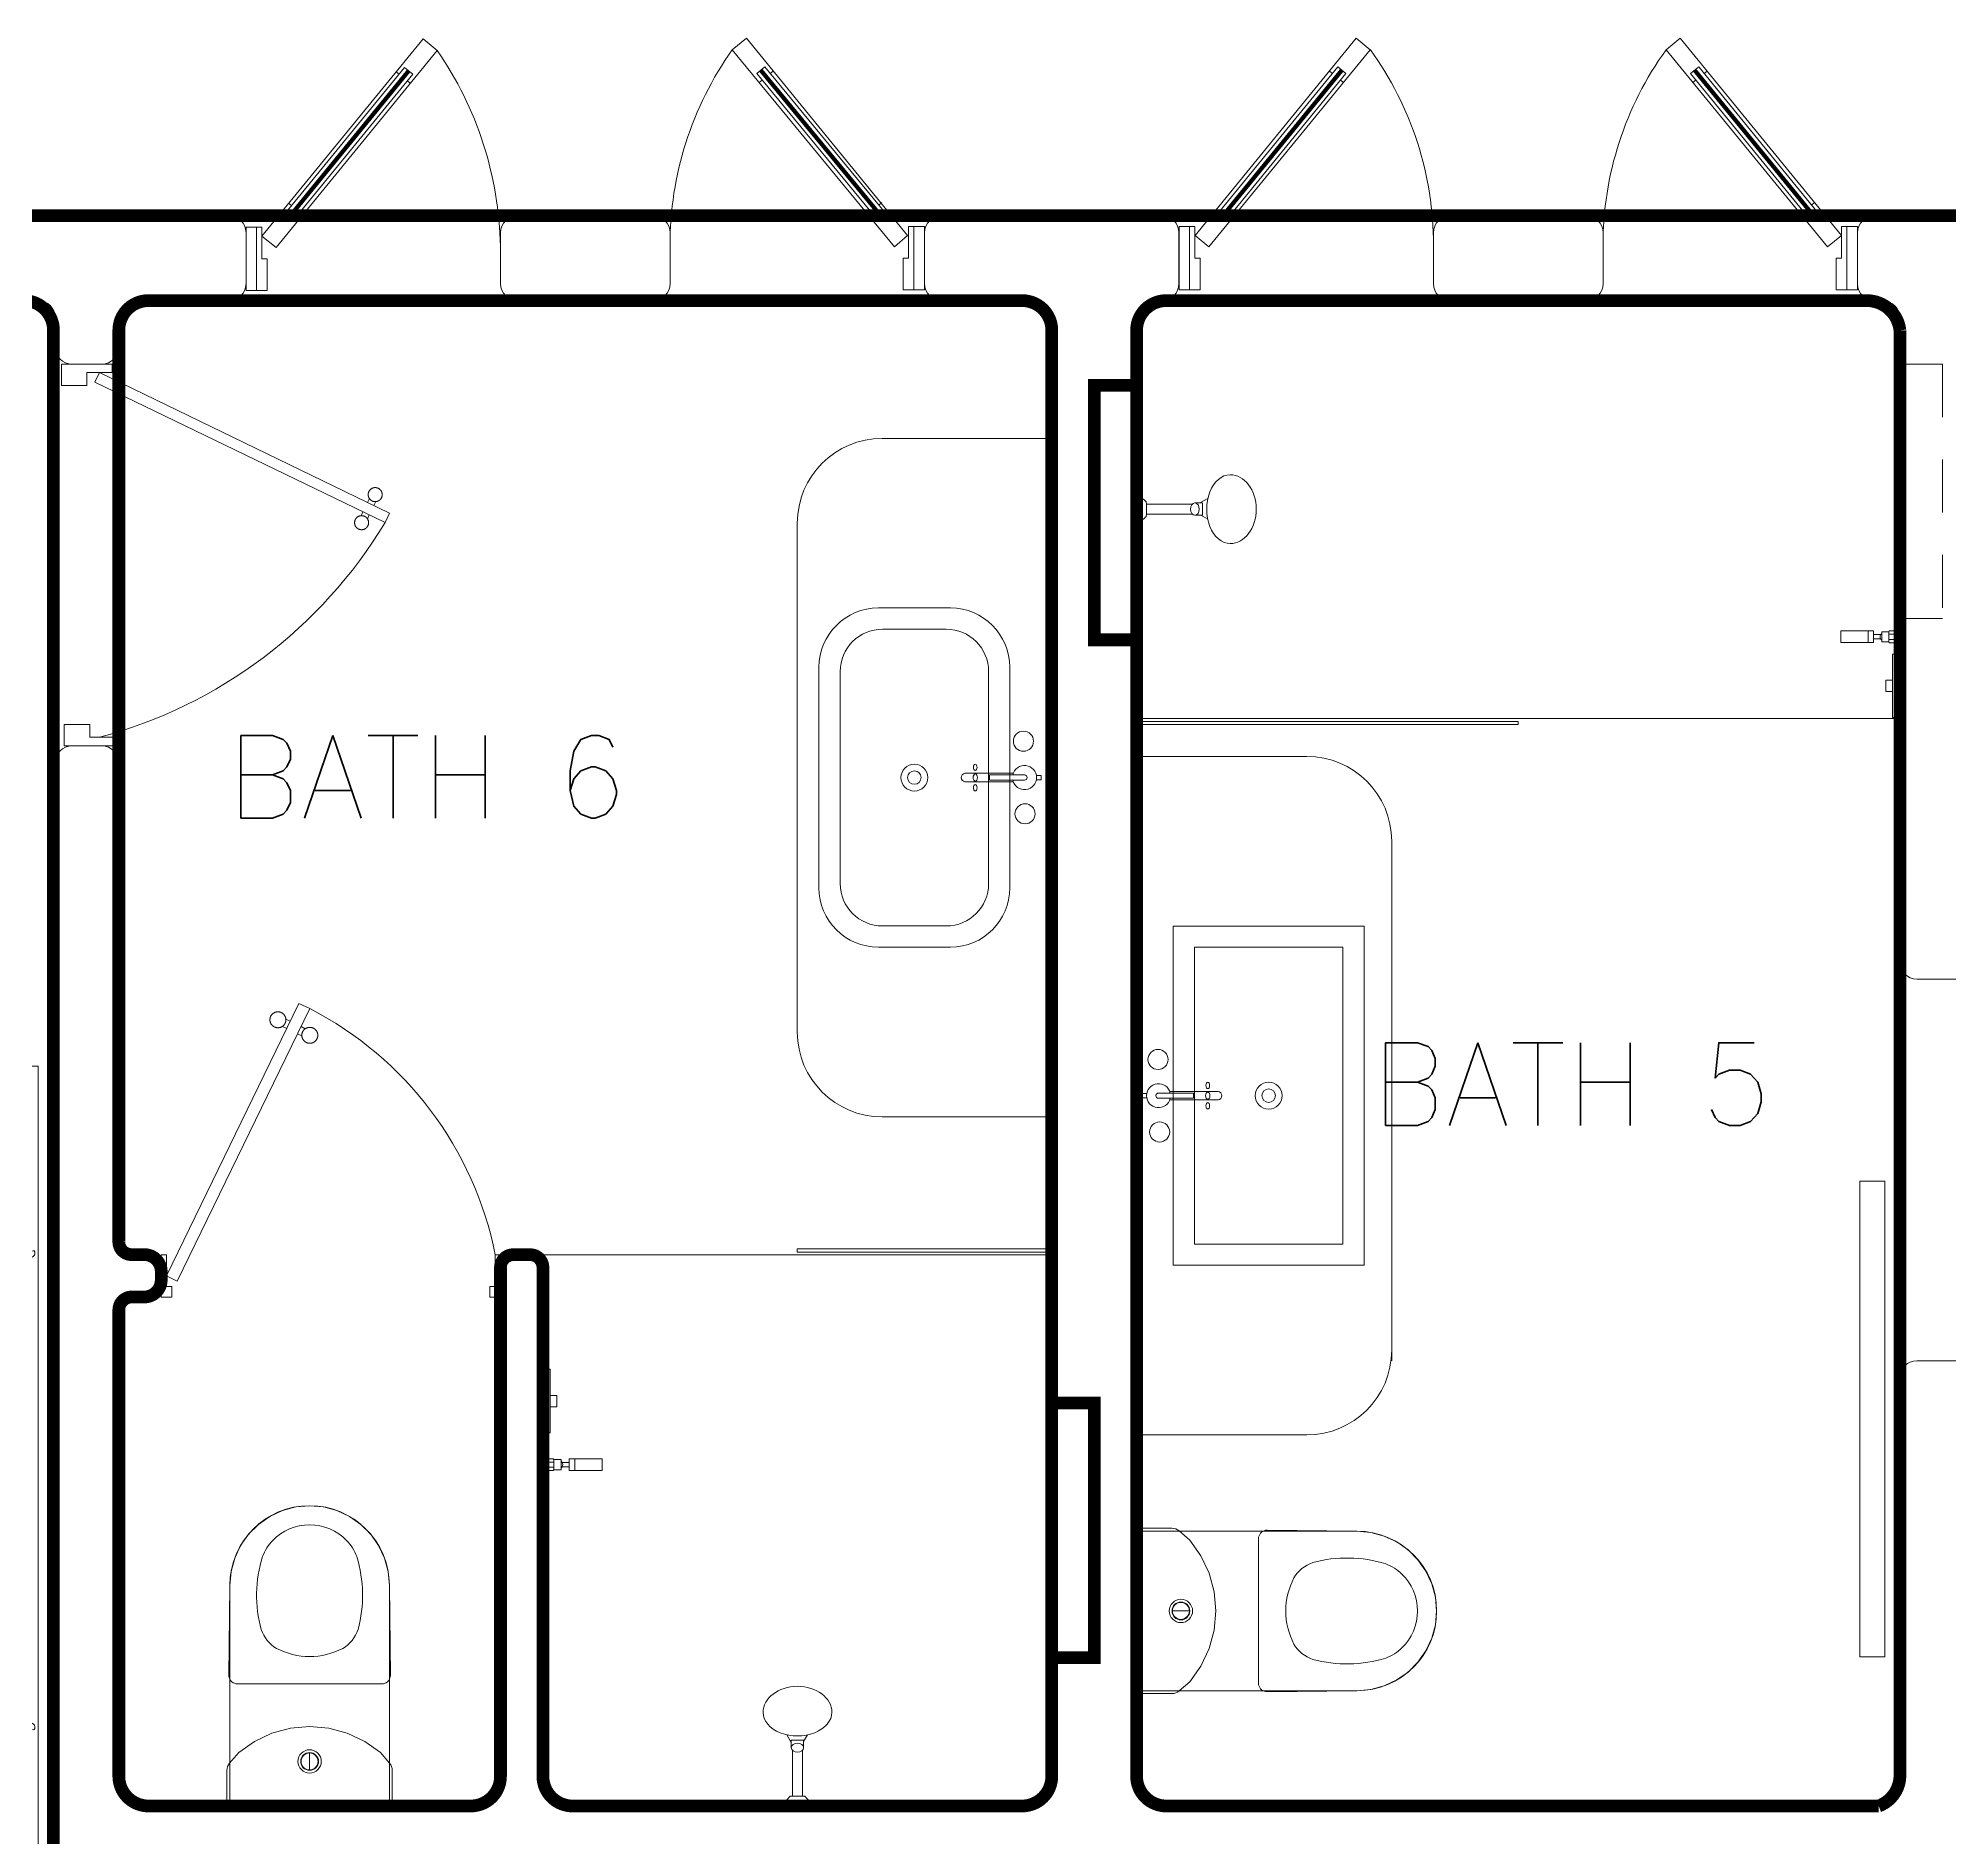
# Model space of a CAD drawing. Header units: metres. Extents: x 113 to 2416, y -346 to 476.
# Drawn here: x 131.527 to 136.035, y -199.256 to -195.012 of the extents above; entities that cross this region are included whole.
import ezdxf

# ---------------------------------------------------------------- set-up
doc = ezdxf.new("R2010")
doc.units = ezdxf.units.M
for name, pattern in [('0', [0]), ('CONTINU', [0]), ('HIDDEN2', [0.1875, 0.125, -0.0625])]:
    doc.linetypes.add(name, pattern=pattern)
doc.layers.get('0').update_dxf_attribs({"color": 250, "linetype": '0', "lineweight": 20})
doc.layers.add('1', color=1, linetype='Continuous')
for name, color, linetype, lineweight in [('A-DOOR', 35, 'Continuous', 5), ('A-WALL', 250, 'Continuous', 20), ('baños', 140, 'Continuous', 0), ('MOBILIARIOS', 252, 'Continuous', 0), ('piscina', 131, 'Continuous', 0), ('piso', 253, 'Continuous', 0), ('SE-3', 253, 'Continuous', 5), ('textos', 7, 'Continuous', 0)]:
    doc.layers.add(name, color=color, linetype=linetype, lineweight=lineweight)
doc.layers.add('REVESTIMIENTO EXTERIOR', color=7, linetype='Continuous', lineweight=5, true_color=0xffdebd)
doc.styles.get("Standard").update_dxf_attribs({"font": 'arial.ttf', "height": 0.1875})

# ---------------------------------------------------------------- blocks, each defined once
blk = doc.blocks.new('Caroma_ToiletSuites')
at = {"layer": 'baños'}
for p, q in [((-94, 682.8), (-120.8, 664)), ((-64.3, 696.7), (-94, 682.8)), ((-32.6, 705.1), (-64.3, 696.7)), ((0, 708), (-32.6, 705.1)), ((32.6, 705.1), (0, 708)), ((64.3, 696.7), (32.6, 705.1)), ((94, 682.8), (64.3, 696.7)), ((120.8, 664), (94, 682.8)), ((-144, 640.8), (-162.8, 614)), ((-120.8, 664), (-144, 640.8)), ((144, 640.8), (120.8, 664)), ((162.8, 614), (144, 640.8)), ((-162.8, 614), (-176.7, 584.3)), ((176.7, 584.3), (162.8, 614)), ((-185.1, 552.6), (-188, 520)), ((-176.7, 584.3), (-185.1, 552.6)), ((185.1, 552.6), (176.7, 584.3)), ((188, 520), (185.1, 552.6)), ((-188, 520), (-190.5, 308)), ((-188, 0), (-188, 520)), ((188, 520), (188, 0)), ((190.5, 308), (188, 520)), ((-190.5, 308), (-190.2, 304.5)), ((-190.2, 304.5), (-189.3, 301.2)), ((-189.3, 301.2), (-187.8, 298)), ((-187.8, 298), (-185.8, 295.1)), ((-185.8, 295.1), (-183.4, 292.7)), ((-183.4, 292.7), (-180.5, 290.7)), ((-180.5, 290.7), (-177.3, 289.2)), ((-177.3, 289.2), (-174, 288.3)), ((-174, 288.3), (-170.5, 288)), ((-170.5, 288), (170.5, 288)), ((170.5, 288), (174, 288.3)), ((174, 288.3), (177.3, 289.2)), ((177.3, 289.2), (180.5, 290.7)), ((180.5, 290.7), (183.4, 292.7)), ((183.4, 292.7), (185.8, 295.1)), ((185.8, 295.1), (187.8, 298)), ((187.8, 298), (189.3, 301.2)), ((189.3, 301.2), (190.2, 304.5)), ((190.2, 304.5), (190.5, 308)), ((-45.1, 183.1), (-88.9, 171.3)), ((0, 187), (-45.1, 183.1)), ((45.1, 183.1), (0, 187)), ((88.9, 171.3), (45.1, 183.1)), ((-130, 152.2), (-167.1, 126.2)), ((-88.9, 171.3), (-130, 152.2)), ((130, 152.2), (88.9, 171.3)), ((167.1, 126.2), (130, 152.2)), ((-193.4, 92.7), (-194.6, 88.2)), ((-191.4, 97), (-193.4, 92.7)), ((-188.7, 100.9), (-191.4, 97)), ((-167.1, 126.2), (-188.7, 100.9)), ((0, 85), (0, 125)), ((188.7, 100.9), (167.1, 126.2)), ((191.4, 97), (188.7, 100.9)), ((193.4, 92.7), (191.4, 97)), ((194.6, 88.2), (193.4, 92.7)), ((-194.6, 88.2), (-195, 83.5)), ((-195, 83.5), (-195, 0)), ((195, 83.5), (194.6, 88.2)), ((195, 0), (195, 83.5)), ((-195, 0), (195, 0)), ((188, 0), (-188, 0))]:
    blk.add_line(p, q, dxfattribs=at)
for centre, radius, start, end in [((0, 520), 188, 0, 180), ((-2.7, 547.4), 115.2, 88.6565, 137.0404), ((2.7, 547.4), 115.2, 42.9609, 91.3415), ((183, 496.7), 307.9, 162.7713, 195.2143), ((-18.8, 556.1), 97.6, 134.3372, 160.9897), ((18.8, 556.1), 97.6, 19.01, 45.6643), ((-183, 496.7), 307.9, 344.7852, 17.2286), ((-36.1, 442.4), 82.4, 198.763, 239.3582), ((36.1, 442.4), 82.4, 300.6412, 341.2351), ((2.9, 529.9), 177.9, 242.916, 269.0659), ((-2.9, 529.9), 177.9, 270.9339, 297.0836), ((0, 105), 27.5, 0, 180), ((0, 105), 27.5, 180, 0), ((0, 105), 21, 0, 180), ((0, 105), 21, 180, 0), ((0, 105), 20, 0, 180), ((0, 105), 20, 180, 0)]:
    blk.add_arc(centre, radius, start, end, dxfattribs=at)
blk = doc.blocks.new('P90')
at = {"layer": 'A-DOOR'}
for p, q in [((-0.0476, -0.8576), (0.6364, -0.5264)), ((0.5992, -0.5445), (0.5949, -0.5355)), ((0.6473, -0.5489), (0.6364, -0.5264)), ((-0.0368, -0.88), (0.6473, -0.5489)), ((0.5843, -0.5517), (0.58, -0.5427)), ((0.5952, -0.5741), (0.5995, -0.5831)), ((0.6101, -0.5669), (0.6144, -0.5759)), ((-0.0368, -0.88), (-0.0476, -0.8576))]:
    blk.add_line(p, q, dxfattribs=at)
for points in [[(-0.06, -0.02), (-0.06, -0.05), (-0.12, -0.05), (-0.12, 0), (0, 0), (0, -0.02)], [(-0.0668, -0.88), (-0.0668, -0.85), (-0.1268, -0.85), (-0.1268, -0.9), (-0.0068, -0.9), (-0.0068, -0.88)]]:
    blk.add_lwpolyline(points, close=True, dxfattribs=at)
blk.add_arc((-0.3259, -1.105), 1.1228, 31.0139, 75.0797, dxfattribs=at)
for points in [[(0.5812, -0.5096), (0.5857, -0.5096), (0.5933, -0.5141), (0.5977, -0.5218), (0.5977, -0.5306), (0.5933, -0.5383), (0.5856, -0.5427), (0.5767, -0.5427), (0.5691, -0.5383), (0.5647, -0.5306), (0.5647, -0.5217), (0.5691, -0.514), (0.5768, -0.5096), (0.5812, -0.5096)], [(0.6133, -0.5758), (0.6177, -0.5758), (0.6254, -0.5803), (0.6298, -0.5879), (0.6298, -0.5968), (0.6253, -0.6045), (0.6176, -0.6089), (0.6088, -0.6089), (0.6011, -0.6044), (0.5967, -0.5967), (0.5967, -0.5879), (0.6011, -0.5802), (0.6088, -0.5758), (0.6133, -0.5758)]]:
    blk.add_open_spline(points, degree=2, dxfattribs=at)
blk = doc.blocks.new('A$C8d867532')
at = {"layer": 'baños', "linetype": 'Continuous'}
blk.add_line((0.0395, 0.4062, 0), (0.1223, 0.4062, 0.0004), dxfattribs=at)
at = {"layer": 'baños'}
for points in [[(0.0743, 0.8), (0.5243, 0.8), (0.5243, 0), (0.0743, 0)], [(0.1243, 0.75), (0.4743, 0.75), (0.4743, 0.05), (0.1243, 0.05)]]:
    blk.add_lwpolyline(points, close=True, dxfattribs=at)
at = {"layer": 'baños', "linetype": 'Continuous'}
blk.add_lwpolyline([(0.0672, 0.3939, -9.082434), (0.0672, 0.4062)], format="xyb", dxfattribs=at)
at = {"layer": 'baños', "linetype": 'Continuous', "elevation": 0}
for points in [[(0.0333, 0.4, -0.385153), (0.0395, 0.4062), (0.0395, 0.4062)], [(0.0661, 0.4101), (0.1804, 0.4101, -0.363105), (0.1887, 0.4, -0.363105), (0.1804, 0.39), (0.0661, 0.39)], [(0.0333, 0.4, 0.385153), (0.0395, 0.3939), (0.0395, 0.3939)]]:
    blk.add_lwpolyline(points, format="xyb", dxfattribs=at)
at = {"layer": 'baños', "linetype": 'Continuous'}
for points, elevation in [([(0.1223, 0.4062), (0.1223, 0.3939)], 0.0004), ([(0.0114, 0.405), (0.0005, 0.405), (0, 0.4043), (0, 0.3957)], 0), ([(0, 0.3957), (0.0005, 0.395), (0.0114, 0.395)], 0)]:
    blk.add_lwpolyline(points, dxfattribs=dict(at, elevation=elevation))
at = {"layer": 'baños', "linetype": 'Continuous', "extrusion": (1.31781e-06, -1, -8.43443e-26), "elevation": -0.3939}
blk.add_lwpolyline([(0.1223, 0.0004), (0.0395, 0)], close=True, dxfattribs=at)
at = {"layer": 'baños', "linetype": 'Continuous'}
for centre, radius in [((0.0422, 0.4857), 0.0237), ((0.2993, 0.4), 0.0317), ((0.2993, 0.4), 0.0159), ((0.0384, 0.3146), 0.0237)]:
    blk.add_circle(centre, radius, dxfattribs=at)
at = {"layer": 'baños', "linetype": 'Continuous', "extrusion": (3.61622e-27, 8.43443e-26, -1)}
for centre, major_axis, ratio in [((0.1558, 0.4), (0, -0.0085), 0.599546), ((0.1557, 0.424), (0.00005, -0.0075), 0.581577), ((0.1558, 0.376), (0.00005, -0.0075), 0.581577)]:
    blk.add_ellipse(centre, major_axis=major_axis, ratio=ratio, dxfattribs=at)
at = {"layer": 'baños', "linetype": 'Continuous', "flags": 8}
for tag, p in [('TRADENAME', (0.1887, 0.4, 0)), ('MODELNUMBER', (0.1887, 0.4, 0)), ('MATERIAL', (0.1888, 0.4, 0)), ('PRODUCT', (0.1888, 0.4, 0))]:
    blk.add_attdef(tag, p, '', height=0.0000254, rotation=270.0001, dxfattribs=at)
at = {"layer": 'baños', "linetype": 'Continuous'}
for tag, p in [('MATERIAL', (0.299, 0.3999)), ('PRODUCT', (0.299, 0.3999)), ('TRADENAME', (0.2991, 0.3999)), ('MODELNUMBER', (0.2991, 0.3999))]:
    blk.add_attdef(tag, p, '', height=0.0000254, rotation=90.0001, dxfattribs=at)
blk = doc.blocks.new('A$C3685e79b')
at = {"layer": 'A-DOOR'}
for p, q in [((0.0125, 0.05), (0.3248, 0.6926)), ((0.038, 0.0376), (0.3503, 0.6802)), ((0.3248, 0.6926), (0.3503, 0.6802)), ((0.296, 0.6333), (0.2858, 0.6383)), ((0.3042, 0.6503), (0.294, 0.6552)), ((0.3297, 0.6379), (0.3399, 0.6329)), ((0.3215, 0.621), (0.3317, 0.616)), ((0.038, 0.0376), (0.0125, 0.05))]:
    blk.add_line(p, q, dxfattribs=at)
for points in [[(0, 0), (0.025, 0), (0.025, 0.025), (0.0125, 0.025), (0.0125, 0.1), (0, 0.1), (0, 0)], [(0.8, 0), (0.775, 0), (0.775, 0.025), (0.7875, 0.025), (0.7875, 0.1), (0.8, 0.1), (0.8, 0)]]:
    blk.add_lwpolyline(points, dxfattribs=at)
blk.add_arc((-0.0309, -0.0619), 0.8343, 11.1901, 62.8126, dxfattribs=at)
for points in [[(0.294, 0.6539), (0.294, 0.659), (0.289, 0.6677), (0.2802, 0.6727), (0.2702, 0.6727), (0.2614, 0.6677), (0.2564, 0.6589), (0.2564, 0.6489), (0.2614, 0.6401), (0.2702, 0.6351), (0.2803, 0.6351), (0.289, 0.6401), (0.294, 0.6489), (0.294, 0.6539)], [(0.3693, 0.6173), (0.3693, 0.6224), (0.3642, 0.6311), (0.3555, 0.6361), (0.3454, 0.6361), (0.3367, 0.6311), (0.3316, 0.6224), (0.3317, 0.6123), (0.3367, 0.6035), (0.3454, 0.5985), (0.3555, 0.5985), (0.3643, 0.6036), (0.3693, 0.6123), (0.3693, 0.6173)]]:
    blk.add_open_spline(points, degree=2, dxfattribs=at)
blk = doc.blocks.new('A$C0ed3e1a4')
at = {"layer": 'baños'}
for p, q in [((0.1294, 0.051), (0.1294, 0.0295)), ((0.1356, 0.0022), (0.1356, 0.0568)), ((0.1396, 0.059), (0.1368, 0.059)), ((0.1396, 0.059), (0.1396, 0)), ((0.0645, 0.0432), (0.0645, 0.0157)), ((0.0941, 0.0346), (0.0772, 0.0346)), ((0.0941, 0.0243), (0.0772, 0.0243)), ((0.0968, 0.0175), (0.0968, 0.0413)), ((0.0968, 0.0413), (0.1137, 0.0413)), ((0.0968, 0.0175), (0.1137, 0.0175)), ((0.1137, 0.0413), (0.1137, 0.0294)), ((0.1137, 0.0354), (0.1294, 0.0354)), ((0.1137, 0.0175), (0.1137, 0.0294)), ((0.1137, 0.0235), (0.1294, 0.0235)), ((0.1294, 0.0435), (0.1148, 0.0435)), ((0.1294, 0.0154), (0.1148, 0.0154)), ((0.1294, 0.008), (0.1294, 0.0295)), ((0.1396, 0), (0.1368, 0))]:
    blk.add_line(p, q, dxfattribs=at)
blk.add_lwpolyline([(0.0772, 0.0432), (0, 0.0432), (0, 0.0157), (0.0772, 0.0157)], close=True, dxfattribs=at)
for centre, radius, start, end in [((0.1416, 0.0445), 0.0138, 115.7896, 151.6564), ((0.138, 0.0569), 0.00241, 117.9179, 181.9718), ((0.1027, 0.0294), 0.01, 125.7762, 234.2238), ((0.1193, 0.0397), 0.00586, 140.0793, 164.0924), ((0.1193, 0.0191), 0.00586, 195.9076, 219.9207), ((0.1416, 0.0145), 0.0138, 208.3436, 244.2104), ((0.138, 0.0021), 0.00241, 178.0282, 242.0821)]:
    blk.add_arc(centre, radius, start, end, dxfattribs=at)
blk = doc.blocks.new('A$C013342c3')
at = {"layer": 'baños', "linetype": 'Continuous'}
for p, q in [((0.1327, 0.0959, -0.0887), (0.1145, 0.106, -0.1376)), ((0.1447, 0.0959, -0.0497), (0.127, 0.0959, -0.0497)), ((0.127, 0.0959, -0.0497), (0.127, 0.0667, -0.0497)), ((0.2591, 0.0932, -0.0114), (0.1506, 0.0931, -0.0549)), ((0.2592, 0.0984, -1.0732), (0.2591, 0.0932, -0.0114)), ((0.2591, 0.0932, -0.0114), (0.2591, 0.0693, -0.0113)), ((0.2731, 0.1112), (0.2592, 0.0984, -1.0732)), ((0.2775, 0.1152), (0.2731, 0.1152)), ((0.2731, 0.1152), (0.2731, 0.1112)), ((0.2731, 0.0513), (0.2731, 0.1112)), ((0.2821, 0.1176), (0.2775, 0.1176)), ((0.2775, 0.1176), (0.2775, 0.1152)), ((0.2775, 0.1152), (0.2775, 0.0473)), ((0.2821, 0.1163), (0.2821, 0.1176)), ((0.2821, 0.0462), (0.2821, 0.1163)), ((0.1305, 0.0667, -0.0849), (0.1145, 0.0578, -0.1376)), ((0.127, 0.0667, -0.0497), (0.1446, 0.0667, -0.0497)), ((0.2591, 0.0693, -0.0114), (0.1506, 0.0694, -0.0549)), ((0.2592, 0.0642, -1.0732), (0.2591, 0.0693, -0.0114)), ((0.2731, 0.0513), (0.2592, 0.0642, -1.0732)), ((0.2731, 0.0473), (0.2731, 0.0513)), ((0.2775, 0.0473), (0.2731, 0.0473)), ((0.2775, 0.0449), (0.2775, 0.0473)), ((0.2821, 0.0462), (0.2821, 0.0449)), ((0.2821, 0.0449), (0.2775, 0.0449))]:
    blk.add_line(p, q, dxfattribs=at)
for ratio, start_param, end_param in [(0.757088, 3.141593, 6.283185), (0.681889, 0, 3.141593)]:
    blk.add_ellipse((0.0615, 0.0812, -0.1376), major_axis=(-0.0002, -0.0812), ratio=ratio, start_param=start_param, end_param=end_param, dxfattribs=at)
blk.add_ellipse((0.1447, 0.0813, -0.0497), major_axis=(0, -0.0146), ratio=0.718224, dxfattribs=at)
blk = doc.blocks.new('A$C160d384d')
at = {"layer": 'baños'}
for p, q in [((0.2143, 0.8), (0.3843, 0.8)), ((0.2243, 0.75), (0.3743, 0.75)), ((0.0743, 0.14), (0.0743, 0.66)), ((0.1243, 0.15), (0.1243, 0.65)), ((0.4743, 0.65), (0.4743, 0.15)), ((0.5243, 0.66), (0.5243, 0.14)), ((0.3743, 0.05), (0.2243, 0.05)), ((0.3843, 0), (0.2143, 0))]:
    blk.add_line(p, q, dxfattribs=at)
at = {"layer": 'baños', "linetype": 'Continuous'}
for p, q in [((0.0395, 0.4062, 0), (0.0395, 0.4062, 0)), ((0.0395, 0.4062, 0), (0.1223, 0.4062, 0.0004)), ((0.0661, 0.4101, 0), (0.1804, 0.4101, 0)), ((0.1223, 0.4062, 0.0004), (0.1223, 0.3939, 0.0004)), ((0.0005, 0.405, 0), (0, 0.4043, 0)), ((0, 0.4043, 0), (0, 0.3957, 0)), ((0, 0.3957, 0), (0.0005, 0.395, 0)), ((0.0114, 0.405, 0), (0.0005, 0.405, 0)), ((0.0005, 0.395, 0), (0.0114, 0.395, 0)), ((0.0395, 0.3939, 0), (0.0395, 0.3939, 0)), ((0.1804, 0.39, 0), (0.0661, 0.39, 0))]:
    blk.add_line(p, q, dxfattribs=at)
at = {"layer": 'baños', "linetype": 'Continuous', "extrusion": (1.31781e-06, -1, -8.43443e-26)}
for p, q in [((0.1223, 0.3939, 0.0004), (0.0395, 0.3939, 0)), ((0.0395, 0.3939, 0), (0.1223, 0.3939, 0.0004))]:
    blk.add_line(p, q, dxfattribs=at)
at = {"layer": 'baños', "linetype": 'Continuous'}
for centre, radius in [((0.0422, 0.4857), 0.0237), ((0.2993, 0.4), 0.0317), ((0.2993, 0.4), 0.0159), ((0.0384, 0.3146), 0.0237)]:
    blk.add_circle(centre, radius, dxfattribs=at)
at = {"layer": 'baños'}
for centre, radius, start, end in [((0.2143, 0.66), 0.14, 90, 180), ((0.3843, 0.66), 0.14, 0, 90), ((0.2243, 0.65), 0.1, 90, 180), ((0.3743, 0.65), 0.1, 0, 90), ((0.2143, 0.14), 0.14, 180, 270), ((0.2243, 0.15), 0.1, 180, 270), ((0.3743, 0.15), 0.1, 270, 360), ((0.3843, 0.14), 0.14, 270, 0)]:
    blk.add_arc(centre, radius, start, end, dxfattribs=at)
at = {"layer": 'baños', "linetype": 'Continuous'}
for centre, radius, start, end in [((0.0395, 0.4), 0.0285, 12.564, 347.4316), ((0.0398, 0.3997, 0), 0.00653, 92.8714, 177.1287), ((0.1786, 0.4001, 0), 0.0101, 359.5645, 79.3894), ((0.0398, 0.4004, 0), 0.00653, 182.8714, 267.1287), ((0.1786, 0.4, 0), 0.0101, 280.6108, 0.4357)]:
    blk.add_arc(centre, radius, start, end, dxfattribs=at)
at = {"layer": 'baños', "linetype": 'Continuous', "extrusion": (3.61622e-27, 8.43443e-26, -1)}
for centre, major_axis, ratio in [((0.1558, 0.4), (0, -0.0085), 0.599546), ((0.1557, 0.424), (0.00005, -0.0075), 0.581577), ((0.1558, 0.376), (0.00005, -0.0075), 0.581577)]:
    blk.add_ellipse(centre, major_axis=major_axis, ratio=ratio, dxfattribs=at)
at = {"layer": 'baños', "linetype": 'Continuous', "flags": 8}
for tag, p in [('TRADENAME', (0.1887, 0.4, 0)), ('MODELNUMBER', (0.1887, 0.4, 0)), ('MATERIAL', (0.1888, 0.4, 0)), ('PRODUCT', (0.1888, 0.4, 0))]:
    blk.add_attdef(tag, p, '', height=0.0000254, rotation=270.0001, dxfattribs=at)
at = {"layer": 'baños', "linetype": 'Continuous'}
for tag, p in [('MATERIAL', (0.299, 0.3999)), ('PRODUCT', (0.299, 0.3999)), ('TRADENAME', (0.2991, 0.3999)), ('MODELNUMBER', (0.2991, 0.3999))]:
    blk.add_attdef(tag, p, '', height=0.0000254, rotation=90.0001, dxfattribs=at)
blk = doc.blocks.new('PL BASE 1N NASAS 09')
at = {"layer": 'A-DOOR', "extrusion": (0, 0, -1)}
for p, q in [((-109.4199, -34.9157), (-109.4269, -34.91)), ((-109.4006, -34.9315), (-109.3936, -34.9372)), ((-108.5642, -34.93), (-108.5712, -34.9357)), ((-108.5449, -34.9142), (-108.5379, -34.9085)), ((-107.2194, -34.9142), (-107.2264, -34.9085)), ((-107.2001, -34.93), (-107.1931, -34.9357)), ((-106.362, -34.93), (-106.369, -34.9357)), ((-106.3426, -34.9142), (-106.3357, -34.9085)), ((-109.6738, -35.2259), (-109.6808, -35.2203)), ((-109.6545, -35.2418), (-109.6475, -35.2475)), ((-108.3081, -35.2402), (-108.3151, -35.2459)), ((-108.2888, -35.2244), (-108.2818, -35.2187)), ((-106.1086, -35.2402), (-106.1155, -35.2459)), ((-106.0892, -35.2244), (-106.0822, -35.2187))]:
    blk.add_line(p, q, dxfattribs=at)
for points in [[(109.7436, -35.2977), (109.3636, -34.8326), (109.3303, -34.8598), (109.7103, -35.3249)], [(108.2212, -35.2961), (108.6012, -34.831), (108.6344, -34.8582), (108.2518, -35.3233)], [(107.5431, -35.2961), (107.1631, -34.831), (107.1299, -34.8582), (107.5103, -35.3233)], [(106.019, -35.2961), (106.3989, -34.831), (106.4322, -34.8582), (106.0518, -35.3233)], [(109.3879, -34.916), (109.6667, -35.2573), (109.686, -35.2414), (109.4073, -34.9002)], [(108.5769, -34.9145), (108.2955, -35.2557), (108.2761, -35.2399), (108.5575, -34.8987)], [(107.1874, -34.9145), (107.4662, -35.2557), (107.4855, -35.2399), (107.2068, -34.8987)], [(106.3747, -34.9145), (106.0959, -35.2557), (106.0766, -35.2399), (106.3553, -34.8987)]]:
    blk.add_lwpolyline(points, close=True, dxfattribs=at)
at = {"layer": 'A-DOOR'}
for points in [[(-109.7561, -35.2763), (-109.7811, -35.2763), (-109.7811, -35.4263), (-109.7561, -35.4263)], [(-109.7311, -35.4263), (-109.7311, -35.3513), (-109.7436, -35.3513), (-109.7436, -35.2763), (-109.7561, -35.2763), (-109.7561, -35.4263)], [(-108.2311, -35.4247), (-108.2311, -35.3497), (-108.2185, -35.3497), (-108.2185, -35.2747), (-108.206, -35.2747), (-108.206, -35.4247)], [(-108.206, -35.2747), (-108.1811, -35.2747), (-108.1811, -35.4247), (-108.206, -35.4247)], [(-107.5561, -35.2747), (-107.581, -35.2747), (-107.581, -35.4247), (-107.5561, -35.4247)], [(-107.531, -35.4247), (-107.531, -35.3497), (-107.5436, -35.3497), (-107.5436, -35.2747), (-107.5561, -35.2747), (-107.5561, -35.4247)], [(-106.031, -35.4247), (-106.031, -35.3497), (-106.0185, -35.3497), (-106.0185, -35.2747), (-106.006, -35.2747), (-106.006, -35.4247)], [(-106.006, -35.2747), (-105.981, -35.2747), (-105.981, -35.4247), (-106.006, -35.4247)], [(-105.9753, -37.5261), (-105.9165, -37.5261), (-105.9165, -38.6483), (-105.9753, -38.6483)]]:
    blk.add_lwpolyline(points, close=True, dxfattribs=at)
at = {"layer": 'A-DOOR', "extrusion": (0, 0, -1)}
for centre, radius, start, end in [((110.0217, -35.3382), 0.8407, 145.3159, 178.8974), ((107.989, -35.3174), 0.7921, 359.8307, 35.4269), ((107.7658, -35.318), 0.7848, 144.1342, 180.1237), ((105.7963, -35.318), 0.7848, 359.8764, 35.8659)]:
    blk.add_arc(centre, radius, start, end, dxfattribs=at)
at = {"layer": 'A-WALL'}
for p, q in [((-110.8911, -35.2497), (-109.8211, -35.2497)), ((-109.7811, -35.4097), (-109.7811, -35.2897)), ((-109.1811, -35.2897), (-109.1811, -35.4097)), ((-109.1411, -35.2497), (-108.821, -35.2497)), ((-108.781, -35.2897), (-108.781, -35.4097)), ((-108.1811, -35.4097), (-108.1811, -35.2897)), ((-108.1411, -35.2497), (-107.6211, -35.2497)), ((-107.5811, -35.4097), (-107.5811, -35.2897)), ((-106.9811, -35.2897), (-106.9811, -35.4097)), ((-106.9411, -35.2497), (-106.621, -35.2497)), ((-106.581, -35.2897), (-106.581, -35.4097)), ((-105.981, -35.4106), (-105.981, -35.2897)), ((-105.941, -35.2497), (-104.821, -35.2497)), ((-110.2711, -35.4497), (-110.8911, -35.4497)), ((-110.0411, -35.4497), (-109.8211, -35.4497)), ((-109.1411, -35.4497), (-108.821, -35.4497)), ((-108.1411, -35.4497), (-107.9211, -35.4497)), ((-107.6411, -35.4497), (-107.6211, -35.4497)), ((-106.9411, -35.4497), (-106.621, -35.4497)), ((-105.941, -35.4506), (-105.921, -35.4506)), ((-110.2311, -35.4897), (-110.2311, -35.5597)), ((-110.0811, -35.4897), (-110.0811, -35.5597)), ((-107.8811, -35.4897), (-107.8811, -37.5897)), ((-107.6811, -35.4897), (-107.6811, -38.9597)), ((-105.881, -35.4906), (-105.881, -37.0097)), ((-110.1211, -35.5997), (-110.1911, -35.5997)), ((-110.1211, -36.4997), (-110.1911, -36.4997)), ((-110.2311, -39.9097), (-110.2311, -36.5397)), ((-110.0811, -36.5397), (-110.0811, -37.6597)), ((-105.841, -37.0497), (-105.731, -37.0497)), ((-107.8811, -37.5897), (-107.8811, -38.9597)), ((-110.0111, -37.6997), (-110.0411, -37.6997)), ((-109.1111, -37.6997), (-109.1511, -37.6997)), ((-109.9811, -37.7295), (-109.9811, -37.7695)), ((-109.1811, -37.7297), (-109.1811, -38.9597)), ((-109.0811, -37.7297), (-109.0811, -38.9597)), ((-110.0111, -37.7997), (-110.0411, -37.7997)), ((-110.0811, -37.8397), (-110.0811, -38.9597)), ((-105.841, -37.9497), (-105.731, -37.9497)), ((-105.881, -37.9897), (-105.881, -38.9597)), ((-109.2211, -38.9997), (-110.0411, -38.9997)), ((-107.9211, -38.9997), (-109.0411, -38.9997)), ((-107.6411, -38.9997), (-105.921, -38.9997))]:
    blk.add_line(p, q, dxfattribs=at)
at = {"layer": 'A-WALL', "linetype": 'HIDDEN2'}
for p, q in [((-105.781, -35.5997), (-105.881, -35.5997)), ((-105.781, -35.5997), (-105.781, -36.1997)), ((-105.781, -36.1997), (-105.881, -36.1997)), ((-107.7811, -38.0497), (-107.8811, -38.0497)), ((-107.7811, -38.0497), (-107.7811, -38.6497)), ((-107.7811, -38.6497), (-107.8811, -38.6497))]:
    blk.add_line(p, q, dxfattribs=at)
at = {"layer": 'A-WALL'}
for centre, radius, start, end in [((-109.8211, -35.2897), 0.04, 0, 90), ((-109.1411, -35.2897), 0.04, 90, 180), ((-108.821, -35.2897), 0.04, 0, 90), ((-108.1411, -35.2897), 0.04, 90, 180), ((-107.6211, -35.2897), 0.04, 360, 90), ((-106.9411, -35.2897), 0.04, 90, 180), ((-106.621, -35.2897), 0.04, 0, 90), ((-105.941, -35.2897), 0.04, 90, 180), ((-109.8211, -35.4097), 0.04, 270, 0), ((-109.1411, -35.4097), 0.04, 180, 270), ((-108.821, -35.4097), 0.04, 270, 0), ((-108.1411, -35.4097), 0.04, 180, 270), ((-107.6211, -35.4097), 0.04, 270, 360), ((-106.9411, -35.4097), 0.04, 180, 270), ((-106.621, -35.4097), 0.04, 270, 0), ((-105.941, -35.4106), 0.04, 180, 270), ((-110.2711, -35.4897), 0.04, 0, 90), ((-110.0411, -35.4897), 0.04, 90, 180), ((-107.9211, -35.4897), 0.04, 0, 90), ((-107.6411, -35.4897), 0.04, 90, 180), ((-105.921, -35.4906), 0.04, 360, 90), ((-110.1911, -35.5597), 0.04, 180, 270), ((-110.1211, -35.5597), 0.04, 270, 0), ((-110.1911, -36.5397), 0.04, 90, 180), ((-110.1211, -36.5397), 0.04, 0, 90), ((-105.841, -37.0097), 0.04, 180, 270), ((-110.0411, -37.6597), 0.04, 180, 270), ((-110.0111, -37.7297), 0.03, 0.3995, 89.9991), ((-109.1511, -37.7297), 0.03, 90, 180), ((-109.1111, -37.7297), 0.03, 0, 90), ((-110.0111, -37.7697), 0.03, 270.0009, 0.3953), ((-110.0411, -37.8397), 0.04, 90, 180), ((-105.841, -37.9897), 0.04, 90, 180), ((-110.0411, -38.9597), 0.04, 180, 270), ((-109.2211, -38.9597), 0.04, 270, 0), ((-109.0411, -38.9597), 0.04, 180, 270), ((-107.9211, -38.9597), 0.04, 270, 0), ((-107.6411, -38.9597), 0.04, 180, 270), ((-105.921, -38.9597), 0.04, 270, 360)]:
    blk.add_arc(centre, radius, start, end, dxfattribs=at)
at = {"layer": 'baños'}
for p, q in [((-108.2811, -35.7747, 0), (-107.8811, -35.7747, 0)), ((-108.4811, -35.9747, 0), (-108.4811, -37.1747, 0)), ((-105.8815, -36.4352), (-107.6811, -36.4352)), ((-107.2795, -36.5247), (-107.6795, -36.5247)), ((-107.0795, -37.9497), (-107.0795, -36.7247)), ((-108.2811, -37.3747, 0), (-107.8811, -37.3747, 0)), ((-109.1111, -37.6997), (-107.8811, -37.6997)), ((-107.2795, -38.1247), (-107.6795, -38.1247))]:
    blk.add_line(p, q, dxfattribs=at)
for points in [[(-105.881, -36.2833), (-105.8984, -36.2833), (-105.8984, -36.4333), (-105.881, -36.4333)], [(-105.8984, -36.3449), (-105.9142, -36.3449), (-105.9142, -36.3717), (-105.8984, -36.3717)], [(-107.6811, -36.4497), (-106.7811, -36.4497), (-106.7811, -36.442), (-107.6811, -36.442)], [(-107.8811, -37.6856), (-108.4811, -37.6856), (-108.4811, -37.6934), (-107.8811, -37.6934)], [(-109.0811, -38.12), (-109.0637, -38.12), (-109.0637, -37.97), (-109.0811, -37.97)], [(-109.0637, -38.0584), (-109.0479, -38.0584), (-109.0479, -38.0316), (-109.0637, -38.0316)]]:
    blk.add_lwpolyline(points, close=True, dxfattribs=at)
for centre, start, end in [((-108.2811, -35.9747, 0), 90, 180), ((-107.2795, -36.7247), 0, 90), ((-108.2811, -37.1747, 0), 180, 270), ((-107.2795, -37.9247), 270, 0)]:
    blk.add_arc(centre, 0.2, start, end, dxfattribs=at)
at = {"layer": 'piscina', "extrusion": (0, 0, -1), "const_width": 0.01}
for points in [[(109.3976, -34.9081), (109.6763, -35.2493)], [(108.5672, -34.9066), (108.2858, -35.2478)], [(107.1971, -34.9066), (107.4759, -35.2478)], [(106.365, -34.9066), (106.0862, -35.2478)]]:
    blk.add_lwpolyline(points, dxfattribs=at)
at = {"layer": 'piso'}
for p, q in [((-109.1411, -35.2497), (-109.8211, -35.2497)), ((-108.1411, -35.2497), (-108.821, -35.2497)), ((-106.9411, -35.2497), (-107.6211, -35.2497)), ((-105.941, -35.2497), (-106.621, -35.2497))]:
    blk.add_line(p, q, dxfattribs=at)
at = {"color": 1}
ref = blk.add_blockref('A$C160d384d', (-107.9057, -36.9746), dxfattribs=dict(at, xscale=-1))
ref.add_attrib('MATERIAL', 'VITREOUS CHINA', (-108.2047, -36.5744), dxfattribs={"layer": 'baños', "linetype": 'Continuous', "height": 0.0000254, "rotation": 269.9999})
ref.add_attrib('PRODUCT', 'BATHROOM SINK', (-108.2047, -36.5744), dxfattribs={"layer": 'baños', "linetype": 'Continuous', "height": 0.0000254, "rotation": 269.9999})
ref.add_attrib('TRADENAME', 'VOX', (-108.2047, -36.5746), dxfattribs={"layer": 'baños', "linetype": 'Continuous', "height": 0.0000254, "rotation": 269.9999})
ref.add_attrib('MODELNUMBER', 'K-5373', (-108.2048, -36.5746), dxfattribs={"layer": 'baños', "linetype": 'Continuous', "height": 0.0000254, "rotation": 269.9999})
ref.add_attrib('MATERIAL', 'BRASS', (-108.0945, -36.5747, 0), dxfattribs={"layer": 'baños', "linetype": 'Continuous', "height": 0.0000254, "rotation": 89.9999})
ref.add_attrib('PRODUCT', 'FAUCETS', (-108.0944, -36.5747, 0), dxfattribs={"layer": 'baños', "linetype": 'Continuous', "height": 0.0000254, "rotation": 89.9999})
ref.add_attrib('TRADENAME', 'PURIST', (-108.0944, -36.5747, 0), dxfattribs={"layer": 'baños', "linetype": 'Continuous', "height": 0.0000254, "rotation": 89.9999})
ref.add_attrib('MODELNUMBER', 'K-14404-4A', (-108.0943, -36.5747, 0), dxfattribs={"layer": 'baños', "linetype": 'Continuous', "height": 0.0000254, "rotation": 89.9999})
blk.add_blockref('A$C3685e79b', (-109.9811, -37.7997), dxfattribs=at)
at = {"layer": '1'}
ref = blk.add_blockref('A$C8d867532', (-107.6689, -36.9247), dxfattribs=dict(at, xscale=-1, rotation=180))
ref.add_attrib('MATERIAL', 'VITREOUS CHINA', (-107.37, -37.3246), dxfattribs={"layer": 'baños', "linetype": 'Continuous', "height": 0.0000254, "rotation": 269.9999})
ref.add_attrib('PRODUCT', 'BATHROOM SINK', (-107.3699, -37.3246), dxfattribs={"layer": 'baños', "linetype": 'Continuous', "height": 0.0000254, "rotation": 269.9999})
ref.add_attrib('TRADENAME', 'VOX', (-107.3699, -37.3246), dxfattribs={"layer": 'baños', "linetype": 'Continuous', "height": 0.0000254, "rotation": 269.9999})
ref.add_attrib('MODELNUMBER', 'K-5373', (-107.3698, -37.3246), dxfattribs={"layer": 'baños', "linetype": 'Continuous', "height": 0.0000254, "rotation": 269.9999})
ref.add_attrib('MATERIAL', 'BRASS', (-107.4801, -37.3248, 0), dxfattribs={"layer": 'baños', "linetype": 'Continuous', "height": 0.0000254, "rotation": 89.9999})
ref.add_attrib('PRODUCT', 'FAUCETS', (-107.4802, -37.3248, 0), dxfattribs={"layer": 'baños', "linetype": 'Continuous', "height": 0.0000254, "rotation": 89.9999})
ref.add_attrib('TRADENAME', 'PURIST', (-107.4802, -37.3248, 0), dxfattribs={"layer": 'baños', "linetype": 'Continuous', "height": 0.0000254, "rotation": 89.9999})
ref.add_attrib('MODELNUMBER', 'K-14404-4A', (-107.4802, -37.3248, 0), dxfattribs={"layer": 'baños', "linetype": 'Continuous', "height": 0.0000254, "rotation": 89.9999})
at = {"layer": 'A-DOOR', "xscale": -1, "rotation": 180}
blk.add_blockref('P90', (-110.0897, -36.4997), dxfattribs=at)
at = {"layer": 'baños', "linetype": 'CONTINU', "xscale": -1}
blk.add_blockref('A$C013342c3', (-107.3989, -36.0228), dxfattribs=at)
at = {"layer": 'baños'}
blk.add_blockref('A$C0ed3e1a4', (-106.0206, -36.2721), dxfattribs=at)
at = {"layer": 'baños', "rotation": 180}
blk.add_blockref('A$C0ed3e1a4', (-108.9415, -38.1655), dxfattribs=at)
at = {"layer": 'baños', "xscale": -0.000999999934791, "yscale": 0.000999999934791}
blk.add_blockref('Caroma_ToiletSuites', (-109.6311, -38.9997), dxfattribs=at)
at = {"layer": 'baños', "xscale": -0.000999999934791, "yscale": 0.000999999934791, "rotation": 270}
blk.add_blockref('Caroma_ToiletSuites', (-107.6815, -38.5399), dxfattribs=at)
at = {"layer": 'baños', "linetype": 'CONTINU', "xscale": -1, "rotation": 90}
blk.add_blockref('A$C013342c3', (-108.3995, -38.7176), dxfattribs=at)
at = {"layer": 'textos', "char_height": 0.195, "width": 3.404877, "attachment_point": 7}
for s, insert in [('{\\Fromans|c0; BATH 6}', (-109.9607, -36.6702)), ('{\\Fromans|c0; BATH 5}', (-107.261, -37.3948))]:
    blk.add_mtext(s, dxfattribs=dict(at, insert=insert))
blk = doc.blocks.new('A$C58f5b6b7')
at = {"layer": 'MOBILIARIOS'}
for points in [[(0, 0.2526), (2, 0.2526), (2, 0), (0, 0)], [(0.382, 0.1596), (0.382, 0.1691), (1.618, 0.1691), (1.618, 0.1596)]]:
    blk.add_lwpolyline(points, close=True, dxfattribs=at)
for points in [[(1.6059, 0.1595), (1.5823, 0.1372), (1, 0.1372), (0.4177, 0.1372), (0.3941, 0.1595)], [(1.5823, 0.1372), (1.54, 0.0973), (0.46, 0.0973), (0.4177, 0.1372)]]:
    blk.add_lwpolyline(points, dxfattribs=at)
for points, degree in [([(0.4512, 0.2382, -0.0047), (0.4469, 0.2461, -0.0047), (0.4415, 0.2461, -0.0047), (0.4325, 0.2461, -0.0047), (0.4368, 0.237, -0.0047)], 3), ([(0.4368, 0.237, -0.0047), (0.4526, 0.2031, -0.0047), (0.4683, 0.1691, -0.0047)], 2), ([(0.4885, 0.1691, -0.0047), (0.4698, 0.2037, -0.0047), (0.4512, 0.2382, -0.0047)], 2), ([(1.5115, 0.1691, -0.0047), (1.5302, 0.2037, -0.0047), (1.5488, 0.2382, -0.0047)], 2), ([(1.5632, 0.237, -0.0047), (1.5474, 0.2031, -0.0047), (1.5317, 0.1691, -0.0047)], 2), ([(1.5488, 0.2382, -0.0047), (1.5531, 0.2461, -0.0047), (1.5585, 0.2461, -0.0047), (1.5675, 0.2461, -0.0047), (1.5632, 0.237, -0.0047)], 3), ([(0.4368, 0.0172, -0.0047), (0.4554, 0.0572, -0.0047), (0.474, 0.0973, -0.0047)], 2), ([(0.4951, 0.0973, -0.0047), (0.4731, 0.0566, -0.0047), (0.4512, 0.016, -0.0047)], 2), ([(1.5049, 0.0973), (1.5269, 0.0566), (1.5488, 0.016)], 2), ([(1.5632, 0.0172), (1.5446, 0.0572), (1.526, 0.0973)], 2)]:
    blk.add_open_spline(points, degree=degree, dxfattribs=at)
for points in [[(0.4512, 0.016, -0.0047), (0.4469, 0.0081, -0.0047), (0.4415, 0.0081, -0.0047), (0.4325, 0.0081, -0.0047), (0.4368, 0.0172, -0.0047)], [(1.5488, 0.016), (1.5531, 0.0081), (1.5585, 0.0081), (1.5675, 0.0081), (1.5632, 0.0172)]]:
    blk.add_open_spline(points, degree=3, knots=[-0.08544201, -0.08544201, -0.08544201, -0.08544201, -0.04272101, 0, 0, 0, 0], dxfattribs=at)
blk = doc.blocks.new('PL MUEBLES 1N NASAS 09')
at = {"layer": 'baños'}
blk.add_blockref('PL BASE 1N NASAS 09', (162.2615, 88.2033), dxfattribs=at)
at = {"layer": 'MOBILIARIOS', "rotation": 90.00000000000001}
blk.add_blockref('A$C58f5b6b7', (51.9905, 48.9481, 0.0047), dxfattribs=at)

msp = doc.modelspace()

# ---------------------------------------------------------------- linework, layer by layer
at = {"layer": 'REVESTIMIENTO EXTERIOR', "const_width": 0.03}
msp.add_lwpolyline([(143.7481, -195.4312), (126.8071, -195.4312, 0.414214), (126.7671, -195.4712), (126.7671, -195.5912, 0.414214), (126.8071, -195.6312)], format="xyb", dxfattribs=at)
msp.add_lwpolyline([(127.3671, -195.7012, -0.414214), (127.4371, -195.6312), (131.493, -195.6312, -0.414214), (131.563, -195.7012), (131.563, -201.1612, -0.414214), (131.493, -201.2312), (127.4371, -201.2312, -0.414214), (127.3671, -201.1612)], format="xyb", close=True, dxfattribs=at)
at = {"layer": 'REVESTIMIENTO EXTERIOR', "color": 30, "true_color": 0xf8991e, "const_width": 0.03}
for points in [[(133.8966, -195.6517, -0.198912), (133.9171, -195.7012), (133.9171, -197.8012)], [(134.1376, -195.6517, 0.198912), (134.1171, -195.7012), (134.1171, -197.8012)], [(133.9171, -197.8012), (133.9171, -199.1112, -0.198912), (133.8966, -199.1607, -0.198912)], [(134.1171, -197.8012), (134.1171, -199.1112, 0.198912), (134.1376, -199.1607, 0.198912)]]:
    msp.add_lwpolyline(points, format="xyb", dxfattribs=at)
for points in [[(134.1171, -195.8312), (134.0171, -195.8312), (134.0171, -196.4312), (134.1171, -196.4312)], [(133.9171, -198.2312), (134.0171, -198.2312), (134.0171, -198.8312), (133.9171, -198.8312)]]:
    msp.add_lwpolyline(points, dxfattribs=at)
at = {"layer": 'SE-3', "color": 254, "true_color": 0xd7ebd2, "transparency": 33554687, "const_width": 0.03}
for points in [[(131.7171, -195.7012, -0.414214), (131.7871, -195.6312), (133.8471, -195.6312, -0.198912), (133.8966, -195.6517, -0.198912)], [(135.8918, -195.6517, 0.182309), (135.8401, -195.6312), (134.1871, -195.6312, 0.198912), (134.1376, -195.6517, 0.198912)], [(135.2471, -199.1812), (135.8671, -199.1812, 0.304129), (135.9171, -199.1112), (135.9171, -195.7012, 0.182309), (135.8918, -195.6517, 0.182309)], [(131.7171, -197.8506, 0.419776), (131.7468, -197.8809), (131.7771, -197.8809, -0.414214), (131.8171, -197.9209), (131.8171, -197.941, -0.413105), (131.7771, -197.9809), (131.7468, -197.9809, 0.402486), (131.7171, -198.0113)], [(133.8966, -199.1607, -0.198912), (133.8471, -199.1812), (132.7871, -199.1812, -0.414214), (132.7171, -199.1112), (132.7171, -197.9112, 0.414213), (132.6871, -197.8812), (132.6471, -197.8812, 0.429888), (132.6171, -197.9129), (132.6171, -199.1112, -0.414214), (132.5471, -199.1812), (131.7871, -199.1812, -0.414214), (131.7171, -199.1112), (131.7171, -198.0113)], [(134.1376, -199.1607, 0.198912), (134.1871, -199.1812), (135.2471, -199.1812)]]:
    msp.add_lwpolyline(points, format="xyb", dxfattribs=at)
msp.add_lwpolyline([(131.7171, -197.8506), (131.7171, -195.7012)], dxfattribs=at)

# ---------------------------------------------------------------- block references
msp.add_blockref('PL MUEBLES 1N NASAS 09', (79.5366, -248.3847))

doc.saveas('drawing.dxf')
